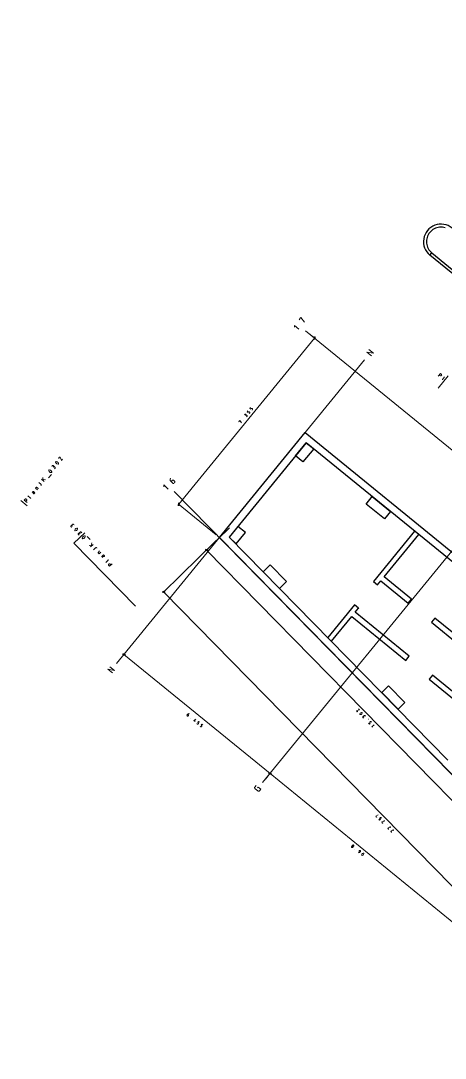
# Model space of a CAD drawing. Header units: metres. Extents: x 2680829 to 2680940, y 1252358 to 1252483.
# Drawn here: x 2680829.38 to 2680843.9, y 1252390.29 to 1252425.84 of the extents above; entities that cross this region are included whole.
import ezdxf

# ---------------------------------------------------------------- set-up
doc = ezdxf.new("R2010")
doc.units = ezdxf.units.M
doc.layers.add('bemassung', color=7, linetype='Continuous', lineweight=13)
doc.layers.add('etappierung', color=7, linetype='Continuous')
doc.layers.add('geometrie', color=7, linetype='Continuous')

msp = doc.modelspace()

# ---------------------------------------------------------------- linework, layer by layer
at = {"layer": 'bemassung'}
for p, q in [((2680838.906, 1252415.601), (2680838.962, 1252415.67)), ((2680838.923, 1252415.587), (2680838.906, 1252415.601)), ((2680838.962, 1252415.67), (2680839.09, 1252415.508)), ((2680838.749, 1252415.338), (2680838.743, 1252415.401)), ((2680838.743, 1252415.401), (2680838.899, 1252415.274)), ((2680841.376, 1252414.358), (2680841.22, 1252414.485)), ((2680841.22, 1252414.485), (2680841.447, 1252414.444)), ((2680841.447, 1252414.444), (2680841.291, 1252414.571)), ((2680843.661, 1252413.657), (2680843.739, 1252413.753)), ((2680843.722, 1252413.678), (2680843.695, 1252413.699)), ((2680843.737, 1252413.666), (2680843.722, 1252413.678)), ((2680843.758, 1252413.668), (2680843.737, 1252413.666)), ((2680843.739, 1252413.753), (2680843.766, 1252413.731)), ((2680843.77, 1252413.682), (2680843.758, 1252413.668)), ((2680843.766, 1252413.731), (2680843.78, 1252413.719)), ((2680843.782, 1252413.697), (2680843.77, 1252413.682)), ((2680843.78, 1252413.719), (2680843.782, 1252413.697)), ((2680843.811, 1252413.547), (2680843.81, 1252413.543)), ((2680843.81, 1252413.543), (2680843.81, 1252413.54)), ((2680843.81, 1252413.54), (2680843.811, 1252413.536)), ((2680843.813, 1252413.55), (2680843.811, 1252413.547)), ((2680843.811, 1252413.536), (2680843.812, 1252413.533)), ((2680843.812, 1252413.533), (2680843.815, 1252413.53)), ((2680843.883, 1252413.635), (2680843.813, 1252413.55)), ((2680837.03, 1252412.329), (2680837.044, 1252412.346)), ((2680837.044, 1252412.346), (2680837.052, 1252412.356)), ((2680837.052, 1252412.356), (2680837.065, 1252412.357)), ((2680837.065, 1252412.357), (2680837.075, 1252412.349)), ((2680837.071, 1252412.31), (2680837.078, 1252412.319)), ((2680837.075, 1252412.349), (2680837.084, 1252412.342)), ((2680837.085, 1252412.328), (2680837.078, 1252412.319)), ((2680837.078, 1252412.319), (2680837.081, 1252412.323)), ((2680837.081, 1252412.323), (2680837.087, 1252412.326)), ((2680837.084, 1252412.342), (2680837.085, 1252412.328)), ((2680837.087, 1252412.326), (2680837.092, 1252412.327)), ((2680837.092, 1252412.327), (2680837.098, 1252412.327)), ((2680837.098, 1252412.327), (2680837.104, 1252412.325)), ((2680837.104, 1252412.325), (2680837.108, 1252412.322)), ((2680837.12, 1252412.284), (2680837.106, 1252412.267)), ((2680837.108, 1252412.322), (2680837.117, 1252412.315)), ((2680837.117, 1252412.315), (2680837.121, 1252412.311)), ((2680837.124, 1252412.289), (2680837.12, 1252412.284)), ((2680837.121, 1252412.311), (2680837.124, 1252412.306)), ((2680837.151, 1252412.477), (2680837.123, 1252412.443)), ((2680837.123, 1252412.443), (2680837.157, 1252412.416)), ((2680837.124, 1252412.306), (2680837.125, 1252412.3)), ((2680837.125, 1252412.295), (2680837.124, 1252412.289)), ((2680837.125, 1252412.3), (2680837.125, 1252412.295)), ((2680837.157, 1252412.416), (2680837.171, 1252412.433)), ((2680837.171, 1252412.433), (2680837.174, 1252412.437)), ((2680837.174, 1252412.437), (2680837.18, 1252412.44)), ((2680837.18, 1252412.44), (2680837.185, 1252412.441)), ((2680837.185, 1252412.441), (2680837.191, 1252412.441)), ((2680837.191, 1252412.441), (2680837.197, 1252412.44)), ((2680837.197, 1252412.44), (2680837.201, 1252412.436)), ((2680837.213, 1252412.398), (2680837.199, 1252412.381)), ((2680837.201, 1252412.436), (2680837.21, 1252412.429)), ((2680837.21, 1252412.429), (2680837.214, 1252412.425)), ((2680837.217, 1252412.403), (2680837.213, 1252412.398)), ((2680837.214, 1252412.425), (2680837.217, 1252412.42)), ((2680837.244, 1252412.591), (2680837.216, 1252412.557)), ((2680837.216, 1252412.557), (2680837.25, 1252412.53)), ((2680837.217, 1252412.42), (2680837.218, 1252412.414)), ((2680837.218, 1252412.409), (2680837.217, 1252412.403)), ((2680837.218, 1252412.414), (2680837.218, 1252412.409)), ((2680837.25, 1252412.53), (2680837.264, 1252412.547)), ((2680837.264, 1252412.547), (2680837.267, 1252412.551)), ((2680837.267, 1252412.551), (2680837.273, 1252412.554)), ((2680837.273, 1252412.554), (2680837.278, 1252412.555)), ((2680837.278, 1252412.555), (2680837.284, 1252412.555)), ((2680837.284, 1252412.555), (2680837.29, 1252412.554)), ((2680837.29, 1252412.554), (2680837.294, 1252412.55)), ((2680837.306, 1252412.512), (2680837.292, 1252412.495)), ((2680837.294, 1252412.55), (2680837.303, 1252412.543)), ((2680837.303, 1252412.543), (2680837.307, 1252412.539)), ((2680837.31, 1252412.517), (2680837.306, 1252412.512)), ((2680837.307, 1252412.539), (2680837.31, 1252412.534)), ((2680837.31, 1252412.534), (2680837.311, 1252412.528)), ((2680837.311, 1252412.523), (2680837.31, 1252412.517)), ((2680837.311, 1252412.528), (2680837.311, 1252412.523)), ((2680836.844, 1252412.101), (2680836.872, 1252412.135)), ((2680836.853, 1252412.094), (2680836.844, 1252412.101)), ((2680836.872, 1252412.135), (2680836.934, 1252412.056)), ((2680837.013, 1252412.153), (2680837.009, 1252412.157)), ((2680830.679, 1252410.861), (2680830.687, 1252410.876)), ((2680830.685, 1252410.846), (2680830.679, 1252410.861)), ((2680830.688, 1252410.839), (2680830.685, 1252410.846)), ((2680830.687, 1252410.876), (2680830.701, 1252410.882)), ((2680830.701, 1252410.882), (2680830.715, 1252410.887)), ((2680830.715, 1252410.887), (2680830.731, 1252410.88)), ((2680830.731, 1252410.88), (2680830.736, 1252410.866)), ((2680830.736, 1252410.866), (2680830.768, 1252410.774)), ((2680830.437, 1252410.564), (2680830.454, 1252410.585)), ((2680830.454, 1252410.585), (2680830.464, 1252410.597)), ((2680830.464, 1252410.597), (2680830.481, 1252410.599)), ((2680830.481, 1252410.599), (2680830.493, 1252410.589)), ((2680830.488, 1252410.54), (2680830.497, 1252410.551)), ((2680830.493, 1252410.589), (2680830.505, 1252410.58)), ((2680830.507, 1252410.562), (2680830.497, 1252410.551)), ((2680830.497, 1252410.551), (2680830.502, 1252410.556)), ((2680830.502, 1252410.556), (2680830.508, 1252410.56)), ((2680830.505, 1252410.58), (2680830.507, 1252410.562)), ((2680830.508, 1252410.56), (2680830.516, 1252410.561)), ((2680830.516, 1252410.561), (2680830.523, 1252410.561)), ((2680830.523, 1252410.561), (2680830.53, 1252410.559)), ((2680830.53, 1252410.559), (2680830.536, 1252410.555)), ((2680830.55, 1252410.507), (2680830.533, 1252410.486)), ((2680830.536, 1252410.555), (2680830.546, 1252410.546)), ((2680830.546, 1252410.546), (2680830.552, 1252410.541)), ((2680830.555, 1252410.513), (2680830.55, 1252410.507)), ((2680830.552, 1252410.541), (2680830.556, 1252410.535)), ((2680830.557, 1252410.52), (2680830.555, 1252410.513)), ((2680830.556, 1252410.535), (2680830.556, 1252410.527)), ((2680830.556, 1252410.527), (2680830.557, 1252410.52)), ((2680830.568, 1252410.725), (2680830.567, 1252410.72)), ((2680830.567, 1252410.72), (2680830.568, 1252410.714)), ((2680830.572, 1252410.729), (2680830.568, 1252410.725)), ((2680830.568, 1252410.714), (2680830.584, 1252410.678)), ((2680830.575, 1252410.734), (2680830.572, 1252410.729)), ((2680830.58, 1252410.736), (2680830.575, 1252410.734)), ((2680830.586, 1252410.736), (2680830.58, 1252410.736)), ((2680830.584, 1252410.678), (2680830.616, 1252410.652)), ((2680830.624, 1252410.728), (2680830.586, 1252410.736)), ((2680830.616, 1252410.652), (2680830.654, 1252410.645)), ((2680830.656, 1252410.702), (2680830.624, 1252410.728)), ((2680830.654, 1252410.645), (2680830.659, 1252410.645)), ((2680830.671, 1252410.666), (2680830.656, 1252410.702)), ((2680830.659, 1252410.645), (2680830.664, 1252410.647)), ((2680830.664, 1252410.647), (2680830.668, 1252410.651)), ((2680830.668, 1252410.651), (2680830.671, 1252410.655)), ((2680830.672, 1252410.661), (2680830.671, 1252410.666)), ((2680830.671, 1252410.655), (2680830.672, 1252410.661)), ((2680830.768, 1252410.774), (2680830.803, 1252410.817)), ((2680830.181, 1252410.054), (2680830.085, 1252410.132)), ((2680830.128, 1252410.185), (2680830.143, 1252410.084)), ((2680830.224, 1252410.107), (2680830.137, 1252410.122)), ((2680830.33, 1252410.172), (2680830.426, 1252410.289)), ((2680830.333, 1252410.437), (2680830.332, 1252410.432)), ((2680830.332, 1252410.432), (2680830.334, 1252410.426)), ((2680830.337, 1252410.441), (2680830.333, 1252410.437)), ((2680830.334, 1252410.426), (2680830.349, 1252410.39)), ((2680830.34, 1252410.446), (2680830.337, 1252410.441)), ((2680830.345, 1252410.448), (2680830.34, 1252410.446)), ((2680830.351, 1252410.448), (2680830.345, 1252410.448)), ((2680830.349, 1252410.39), (2680830.381, 1252410.364)), ((2680830.389, 1252410.44), (2680830.351, 1252410.448)), ((2680830.381, 1252410.364), (2680830.419, 1252410.357)), ((2680830.421, 1252410.414), (2680830.389, 1252410.44)), ((2680830.419, 1252410.357), (2680830.424, 1252410.357)), ((2680830.436, 1252410.378), (2680830.421, 1252410.414)), ((2680830.424, 1252410.357), (2680830.429, 1252410.359)), ((2680830.429, 1252410.359), (2680830.433, 1252410.363)), ((2680830.433, 1252410.363), (2680830.436, 1252410.367)), ((2680830.438, 1252410.373), (2680830.436, 1252410.378)), ((2680830.436, 1252410.367), (2680830.438, 1252410.373)), ((2680834.487, 1252410.127), (2680834.507, 1252410.163)), ((2680834.493, 1252410.081), (2680834.487, 1252410.127)), ((2680829.882, 1252409.818), (2680829.903, 1252409.844)), ((2680829.946, 1252409.766), (2680829.882, 1252409.818)), ((2680829.903, 1252409.844), (2680829.907, 1252409.849)), ((2680829.907, 1252409.849), (2680829.912, 1252409.851)), ((2680829.912, 1252409.851), (2680829.917, 1252409.852)), ((2680829.917, 1252409.852), (2680829.923, 1252409.852)), ((2680829.923, 1252409.852), (2680829.928, 1252409.851)), ((2680829.928, 1252409.851), (2680829.932, 1252409.847)), ((2680829.932, 1252409.847), (2680829.98, 1252409.808)), ((2680830.068, 1252409.959), (2680829.993, 1252410.02)), ((2680830.063, 1252409.91), (2680830.072, 1252409.92)), ((2680830.074, 1252409.954), (2680830.068, 1252409.959)), ((2680830.072, 1252409.92), (2680830.076, 1252409.926)), ((2680830.077, 1252409.948), (2680830.074, 1252409.954)), ((2680830.076, 1252409.926), (2680830.079, 1252409.933)), ((2680830.078, 1252409.94), (2680830.077, 1252409.948)), ((2680830.079, 1252409.933), (2680830.078, 1252409.94)), ((2680834.275, 1252409.872), (2680834.276, 1252409.936)), ((2680834.276, 1252409.936), (2680834.417, 1252409.792)), ((2680834.522, 1252410.052), (2680834.493, 1252410.081)), ((2680834.522, 1252410.052), (2680834.554, 1252410.083)), ((2680834.569, 1252410.004), (2680834.522, 1252410.052)), ((2680834.554, 1252410.083), (2680834.563, 1252410.091)), ((2680834.563, 1252410.091), (2680834.574, 1252410.096)), ((2680834.586, 1252409.986), (2680834.569, 1252410.004)), ((2680834.574, 1252410.096), (2680834.586, 1252410.096)), ((2680834.586, 1252410.096), (2680834.598, 1252410.096)), ((2680834.615, 1252409.986), (2680834.586, 1252409.986)), ((2680834.598, 1252410.096), (2680834.609, 1252410.091)), ((2680834.609, 1252410.091), (2680834.617, 1252410.082)), ((2680834.632, 1252410.003), (2680834.615, 1252409.986)), ((2680834.617, 1252410.082), (2680834.633, 1252410.066)), ((2680834.65, 1252410.02), (2680834.632, 1252410.003)), ((2680834.633, 1252410.066), (2680834.65, 1252410.049)), ((2680834.65, 1252410.049), (2680834.65, 1252410.02)), ((2680829.497, 1252409.412), (2680829.519, 1252409.438)), ((2680829.593, 1252409.333), (2680829.497, 1252409.412)), ((2680829.519, 1252409.438), (2680829.531, 1252409.453)), ((2680829.531, 1252409.453), (2680829.553, 1252409.455)), ((2680829.553, 1252409.455), (2680829.567, 1252409.443)), ((2680829.567, 1252409.443), (2680829.582, 1252409.431)), ((2680829.584, 1252409.41), (2680829.572, 1252409.395)), ((2680829.582, 1252409.431), (2680829.584, 1252409.41)), ((2680829.615, 1252409.556), (2680829.7, 1252409.486)), ((2680829.7, 1252409.486), (2680829.703, 1252409.484)), ((2680829.703, 1252409.484), (2680829.706, 1252409.483)), ((2680829.706, 1252409.483), (2680829.71, 1252409.483)), ((2680829.71, 1252409.483), (2680829.714, 1252409.484)), ((2680829.714, 1252409.484), (2680829.717, 1252409.485)), ((2680829.717, 1252409.485), (2680829.719, 1252409.488)), ((2680829.769, 1252409.679), (2680829.786, 1252409.7)), ((2680829.786, 1252409.7), (2680829.789, 1252409.705)), ((2680829.789, 1252409.705), (2680829.794, 1252409.707)), ((2680829.794, 1252409.707), (2680829.8, 1252409.708)), ((2680829.8, 1252409.708), (2680829.805, 1252409.708)), ((2680829.802, 1252409.655), (2680829.809, 1252409.664)), ((2680829.803, 1252409.642), (2680829.802, 1252409.655)), ((2680829.812, 1252409.635), (2680829.803, 1252409.642)), ((2680829.805, 1252409.708), (2680829.811, 1252409.707)), ((2680829.809, 1252409.664), (2680829.831, 1252409.69)), ((2680829.811, 1252409.707), (2680829.815, 1252409.703)), ((2680829.821, 1252409.627), (2680829.812, 1252409.635)), ((2680829.815, 1252409.703), (2680829.863, 1252409.664)), ((2680829.834, 1252409.629), (2680829.821, 1252409.627)), ((2680829.841, 1252409.638), (2680829.834, 1252409.629)), ((2680829.863, 1252409.664), (2680829.841, 1252409.638)), ((2680829.572, 1252409.395), (2680829.551, 1252409.368)), ((2680831.087, 1252408.523), (2680831.098, 1252408.533)), ((2680831.087, 1252408.505), (2680831.087, 1252408.523)), ((2680831.097, 1252408.494), (2680831.087, 1252408.505)), ((2680831.116, 1252408.475), (2680831.097, 1252408.494)), ((2680831.098, 1252408.533), (2680831.108, 1252408.544)), ((2680831.108, 1252408.544), (2680831.126, 1252408.544)), ((2680831.126, 1252408.544), (2680831.137, 1252408.533)), ((2680831.129, 1252408.56), (2680831.132, 1252408.567)), ((2680831.129, 1252408.552), (2680831.129, 1252408.56)), ((2680831.129, 1252408.545), (2680831.129, 1252408.552)), ((2680831.131, 1252408.538), (2680831.129, 1252408.545)), ((2680831.137, 1252408.533), (2680831.131, 1252408.538)), ((2680831.132, 1252408.567), (2680831.137, 1252408.572)), ((2680831.137, 1252408.572), (2680831.147, 1252408.582)), ((2680831.146, 1252408.523), (2680831.137, 1252408.533)), ((2680831.147, 1252408.582), (2680831.152, 1252408.587)), ((2680831.152, 1252408.587), (2680831.159, 1252408.589)), ((2680831.159, 1252408.589), (2680831.166, 1252408.589)), ((2680831.166, 1252408.589), (2680831.174, 1252408.589)), ((2680831.174, 1252408.589), (2680831.181, 1252408.586)), ((2680831.181, 1252408.586), (2680831.186, 1252408.581)), ((2680831.186, 1252408.581), (2680831.205, 1252408.561)), ((2680831.223, 1252408.376), (2680831.222, 1252408.371)), ((2680831.222, 1252408.371), (2680831.223, 1252408.365)), ((2680831.234, 1252408.413), (2680831.223, 1252408.376)), ((2680831.223, 1252408.365), (2680831.227, 1252408.362)), ((2680831.227, 1252408.362), (2680831.231, 1252408.358)), ((2680831.231, 1252408.358), (2680831.236, 1252408.356)), ((2680831.264, 1252408.442), (2680831.234, 1252408.413)), ((2680831.236, 1252408.356), (2680831.242, 1252408.357)), ((2680831.242, 1252408.357), (2680831.279, 1252408.368)), ((2680831.301, 1252408.453), (2680831.264, 1252408.442)), ((2680831.279, 1252408.368), (2680831.309, 1252408.396)), ((2680831.307, 1252408.454), (2680831.301, 1252408.453)), ((2680831.312, 1252408.452), (2680831.307, 1252408.454)), ((2680831.309, 1252408.396), (2680831.32, 1252408.434)), ((2680831.316, 1252408.448), (2680831.312, 1252408.452)), ((2680831.32, 1252408.444), (2680831.316, 1252408.448)), ((2680831.321, 1252408.439), (2680831.32, 1252408.444)), ((2680831.32, 1252408.434), (2680831.321, 1252408.439)), ((2680831.347, 1252408.257), (2680831.358, 1252408.268)), ((2680831.347, 1252408.24), (2680831.347, 1252408.257)), ((2680831.357, 1252408.229), (2680831.347, 1252408.24)), ((2680831.377, 1252408.209), (2680831.357, 1252408.229)), ((2680831.358, 1252408.268), (2680831.369, 1252408.278)), ((2680831.369, 1252408.278), (2680831.386, 1252408.278)), ((2680831.386, 1252408.278), (2680831.397, 1252408.267)), ((2680831.389, 1252408.294), (2680831.392, 1252408.301)), ((2680831.389, 1252408.287), (2680831.389, 1252408.294)), ((2680831.389, 1252408.28), (2680831.389, 1252408.287)), ((2680831.392, 1252408.273), (2680831.389, 1252408.28)), ((2680831.392, 1252408.301), (2680831.397, 1252408.306)), ((2680831.397, 1252408.267), (2680831.392, 1252408.273)), ((2680831.397, 1252408.306), (2680831.407, 1252408.316)), ((2680831.406, 1252408.258), (2680831.397, 1252408.267)), ((2680831.407, 1252408.316), (2680831.412, 1252408.321)), ((2680831.412, 1252408.321), (2680831.419, 1252408.324)), ((2680831.419, 1252408.324), (2680831.426, 1252408.324)), ((2680831.426, 1252408.324), (2680831.434, 1252408.324)), ((2680831.434, 1252408.324), (2680831.441, 1252408.321)), ((2680831.441, 1252408.321), (2680831.446, 1252408.316)), ((2680831.446, 1252408.316), (2680831.465, 1252408.296)), ((2680831.483, 1252408.111), (2680831.482, 1252408.105)), ((2680831.482, 1252408.105), (2680831.484, 1252408.1)), ((2680831.494, 1252408.148), (2680831.483, 1252408.111)), ((2680831.484, 1252408.1), (2680831.487, 1252408.096)), ((2680831.487, 1252408.096), (2680831.491, 1252408.092)), ((2680831.491, 1252408.092), (2680831.497, 1252408.09)), ((2680831.524, 1252408.177), (2680831.494, 1252408.148)), ((2680831.497, 1252408.09), (2680831.502, 1252408.091)), ((2680831.502, 1252408.091), (2680831.539, 1252408.102)), ((2680831.561, 1252408.188), (2680831.524, 1252408.177)), ((2680831.539, 1252408.102), (2680831.569, 1252408.131)), ((2680831.567, 1252408.188), (2680831.561, 1252408.188)), ((2680831.572, 1252408.187), (2680831.567, 1252408.188)), ((2680831.569, 1252408.131), (2680831.581, 1252408.168)), ((2680831.576, 1252408.183), (2680831.572, 1252408.187)), ((2680831.58, 1252408.179), (2680831.576, 1252408.183)), ((2680831.581, 1252408.173), (2680831.58, 1252408.179)), ((2680831.581, 1252408.168), (2680831.581, 1252408.173)), ((2680831.755, 1252408.059), (2680831.649, 1252408.167)), ((2680831.719, 1252407.86), (2680831.821, 1252407.864)), ((2680831.855, 1252407.897), (2680831.767, 1252407.811)), ((2680831.807, 1252407.947), (2680831.782, 1252407.862)), ((2680831.937, 1252407.775), (2680831.868, 1252407.708)), ((2680831.942, 1252407.78), (2680831.937, 1252407.775)), ((2680831.949, 1252407.783), (2680831.942, 1252407.78)), ((2680831.956, 1252407.783), (2680831.949, 1252407.783)), ((2680831.964, 1252407.783), (2680831.956, 1252407.783)), ((2680831.971, 1252407.78), (2680831.964, 1252407.783)), ((2680831.976, 1252407.775), (2680831.971, 1252407.78)), ((2680831.985, 1252407.765), (2680831.976, 1252407.775)), ((2680832.026, 1252407.619), (2680832.029, 1252407.624)), ((2680832.029, 1252407.624), (2680832.033, 1252407.628)), ((2680832.033, 1252407.628), (2680832.077, 1252407.671)), ((2680832.115, 1252407.632), (2680832.056, 1252407.574)), ((2680832.026, 1252407.613), (2680832.026, 1252407.619)), ((2680832.026, 1252407.608), (2680832.026, 1252407.613)), ((2680832.028, 1252407.603), (2680832.026, 1252407.608)), ((2680832.032, 1252407.599), (2680832.028, 1252407.603)), ((2680832.056, 1252407.574), (2680832.032, 1252407.599)), ((2680832.156, 1252407.486), (2680832.159, 1252407.491)), ((2680832.156, 1252407.481), (2680832.156, 1252407.486)), ((2680832.156, 1252407.475), (2680832.156, 1252407.481)), ((2680832.158, 1252407.47), (2680832.156, 1252407.475)), ((2680832.162, 1252407.466), (2680832.158, 1252407.47)), ((2680832.159, 1252407.491), (2680832.163, 1252407.495)), ((2680832.182, 1252407.446), (2680832.162, 1252407.466)), ((2680832.163, 1252407.495), (2680832.207, 1252407.538)), ((2680832.201, 1252407.485), (2680832.177, 1252407.51)), ((2680832.209, 1252407.477), (2680832.201, 1252407.485)), ((2680832.207, 1252407.538), (2680832.231, 1252407.514)), ((2680832.223, 1252407.477), (2680832.209, 1252407.477)), ((2680832.231, 1252407.485), (2680832.223, 1252407.477)), ((2680832.231, 1252407.514), (2680832.239, 1252407.506)), ((2680832.239, 1252407.493), (2680832.231, 1252407.485)), ((2680832.239, 1252407.506), (2680832.239, 1252407.493)), ((2680832.287, 1252407.28), (2680832.366, 1252407.357)), ((2680832.368, 1252407.374), (2680832.366, 1252407.376)), ((2680832.366, 1252407.357), (2680832.368, 1252407.359)), ((2680832.37, 1252407.37), (2680832.368, 1252407.374)), ((2680832.368, 1252407.359), (2680832.37, 1252407.363)), ((2680832.37, 1252407.366), (2680832.37, 1252407.37)), ((2680832.37, 1252407.363), (2680832.37, 1252407.366)), ((2680832.38, 1252407.207), (2680832.393, 1252407.22)), ((2680832.38, 1252407.185), (2680832.38, 1252407.207)), ((2680832.393, 1252407.171), (2680832.38, 1252407.185)), ((2680832.393, 1252407.22), (2680832.407, 1252407.233)), ((2680832.417, 1252407.147), (2680832.393, 1252407.171)), ((2680832.407, 1252407.233), (2680832.429, 1252407.233)), ((2680832.506, 1252407.234), (2680832.417, 1252407.147)), ((2680832.429, 1252407.233), (2680832.442, 1252407.22)), ((2680832.442, 1252407.22), (2680832.466, 1252407.195)), ((2680832.514, 1252403.489), (2680832.357, 1252403.617)), ((2680832.357, 1252403.617), (2680832.584, 1252403.576)), ((2680832.584, 1252403.576), (2680832.428, 1252403.703)), ((2680835.066, 1252402.04), (2680835.074, 1252402.05)), ((2680835.068, 1252402.027), (2680835.066, 1252402.04)), ((2680835.077, 1252402.019), (2680835.068, 1252402.027)), ((2680835.074, 1252402.05), (2680835.094, 1252402.075)), ((2680835.086, 1252402.011), (2680835.077, 1252402.019)), ((2680835.1, 1252402.013), (2680835.086, 1252402.011)), ((2680835.094, 1252402.075), (2680835.107, 1252402.091)), ((2680835.094, 1252402.075), (2680835.111, 1252402.061)), ((2680835.108, 1252402.022), (2680835.1, 1252402.013)), ((2680835.107, 1252402.091), (2680835.129, 1252402.096)), ((2680835.114, 1252402.031), (2680835.108, 1252402.022)), ((2680835.111, 1252402.061), (2680835.116, 1252402.058)), ((2680835.118, 1252402.035), (2680835.114, 1252402.031)), ((2680835.116, 1252402.058), (2680835.119, 1252402.052)), ((2680835.12, 1252402.041), (2680835.118, 1252402.035)), ((2680835.119, 1252402.052), (2680835.119, 1252402.047)), ((2680835.119, 1252402.047), (2680835.12, 1252402.041)), ((2680835.129, 1252402.096), (2680835.147, 1252402.088)), ((2680835.174, 1252401.94), (2680835.177, 1252401.944)), ((2680840.873, 1252402.192), (2680840.88, 1252402.204)), ((2680840.876, 1252402.18), (2680840.873, 1252402.192)), ((2680840.879, 1252402.169), (2680840.876, 1252402.18)), ((2680840.891, 1252402.162), (2680840.879, 1252402.169)), ((2680840.88, 1252402.204), (2680840.892, 1252402.207)), ((2680840.903, 1252402.165), (2680840.891, 1252402.162)), ((2680840.892, 1252402.207), (2680840.967, 1252402.224)), ((2680840.909, 1252402.166), (2680840.903, 1252402.165)), ((2680840.967, 1252402.224), (2680840.937, 1252402.255)), ((2680840.981, 1252402.077), (2680840.98, 1252402.073)), ((2680840.98, 1252402.073), (2680840.982, 1252402.069)), ((2680840.99, 1252402.107), (2680840.981, 1252402.077)), ((2680840.982, 1252402.069), (2680840.985, 1252402.066)), ((2680840.985, 1252402.066), (2680840.988, 1252402.062)), ((2680840.988, 1252402.062), (2680840.992, 1252402.061)), ((2680841.014, 1252402.129), (2680840.99, 1252402.107)), ((2680840.992, 1252402.061), (2680840.996, 1252402.062)), ((2680840.996, 1252402.062), (2680841.026, 1252402.07)), ((2680841.043, 1252402.138), (2680841.014, 1252402.129)), ((2680841.026, 1252402.07), (2680841.049, 1252402.093)), ((2680841.048, 1252402.139), (2680841.043, 1252402.138)), ((2680841.052, 1252402.137), (2680841.048, 1252402.139)), ((2680841.049, 1252402.093), (2680841.059, 1252402.123)), ((2680841.055, 1252402.134), (2680841.052, 1252402.137)), ((2680841.058, 1252402.131), (2680841.055, 1252402.134)), ((2680841.059, 1252402.127), (2680841.058, 1252402.131)), ((2680841.059, 1252402.123), (2680841.059, 1252402.127)), ((2680841.079, 1252401.969), (2680841.08, 1252401.983)), ((2680841.088, 1252401.96), (2680841.079, 1252401.969)), ((2680841.08, 1252401.983), (2680841.088, 1252401.991)), ((2680841.088, 1252401.991), (2680841.097, 1252402)), ((2680841.103, 1252401.945), (2680841.088, 1252401.96)), ((2680841.097, 1252402), (2680841.111, 1252401.999)), ((2680841.111, 1252401.999), (2680841.119, 1252401.991)), ((2680841.113, 1252402.012), (2680841.115, 1252402.018)), ((2680841.113, 1252402.006), (2680841.113, 1252402.012)), ((2680841.113, 1252402.001), (2680841.113, 1252402.006)), ((2680841.115, 1252401.995), (2680841.113, 1252402.001)), ((2680841.115, 1252402.018), (2680841.119, 1252402.022)), ((2680841.119, 1252401.991), (2680841.115, 1252401.995)), ((2680841.119, 1252402.022), (2680841.127, 1252402.029)), ((2680841.127, 1252401.983), (2680841.119, 1252401.991)), ((2680841.127, 1252402.029), (2680841.131, 1252402.033)), ((2680841.131, 1252402.033), (2680841.137, 1252402.036)), ((2680841.137, 1252402.036), (2680841.143, 1252402.036)), ((2680841.143, 1252402.036), (2680841.148, 1252402.036)), ((2680841.148, 1252402.036), (2680841.154, 1252402.033)), ((2680841.154, 1252402.033), (2680841.158, 1252402.029)), ((2680841.158, 1252402.029), (2680841.173, 1252402.013)), ((2680835.367, 1252401.909), (2680835.302, 1252401.864)), ((2680835.302, 1252401.864), (2680835.344, 1252401.829)), ((2680835.345, 1252401.857), (2680835.318, 1252401.823)), ((2680835.419, 1252401.74), (2680835.402, 1252401.754)), ((2680835.423, 1252401.736), (2680835.419, 1252401.74)), ((2680835.429, 1252401.735), (2680835.423, 1252401.736)), ((2680835.435, 1252401.735), (2680835.429, 1252401.735)), ((2680835.441, 1252401.736), (2680835.435, 1252401.735)), ((2680835.464, 1252401.83), (2680835.437, 1252401.796)), ((2680835.437, 1252401.796), (2680835.453, 1252401.782)), ((2680835.446, 1252401.739), (2680835.441, 1252401.736)), ((2680835.45, 1252401.743), (2680835.446, 1252401.739)), ((2680835.457, 1252401.752), (2680835.45, 1252401.743)), ((2680835.453, 1252401.782), (2680835.458, 1252401.779)), ((2680835.46, 1252401.756), (2680835.457, 1252401.752)), ((2680835.458, 1252401.779), (2680835.461, 1252401.773)), ((2680835.462, 1252401.762), (2680835.46, 1252401.756)), ((2680835.461, 1252401.773), (2680835.461, 1252401.768)), ((2680835.461, 1252401.768), (2680835.462, 1252401.762)), ((2680835.498, 1252401.802), (2680835.464, 1252401.83)), ((2680835.533, 1252401.647), (2680835.516, 1252401.661)), ((2680835.538, 1252401.643), (2680835.533, 1252401.647)), ((2680835.543, 1252401.642), (2680835.538, 1252401.643)), ((2680835.549, 1252401.642), (2680835.543, 1252401.642)), ((2680835.555, 1252401.643), (2680835.549, 1252401.642)), ((2680835.578, 1252401.737), (2680835.551, 1252401.703)), ((2680835.551, 1252401.703), (2680835.567, 1252401.689)), ((2680835.56, 1252401.646), (2680835.555, 1252401.643)), ((2680835.564, 1252401.65), (2680835.56, 1252401.646)), ((2680835.571, 1252401.659), (2680835.564, 1252401.65)), ((2680835.567, 1252401.689), (2680835.572, 1252401.686)), ((2680835.574, 1252401.663), (2680835.571, 1252401.659)), ((2680835.572, 1252401.686), (2680835.575, 1252401.68)), ((2680835.576, 1252401.669), (2680835.574, 1252401.663)), ((2680835.575, 1252401.68), (2680835.575, 1252401.675)), ((2680835.575, 1252401.675), (2680835.576, 1252401.669)), ((2680835.612, 1252401.709), (2680835.578, 1252401.737)), ((2680841.276, 1252401.908), (2680841.272, 1252401.905)), ((2680841.278, 1252401.766), (2680841.309, 1252401.735)), ((2680841.309, 1252401.735), (2680841.34, 1252401.765)), ((2680841.319, 1252401.802), (2680841.321, 1252401.807)), ((2680841.319, 1252401.796), (2680841.319, 1252401.802)), ((2680841.319, 1252401.79), (2680841.319, 1252401.796)), ((2680841.321, 1252401.785), (2680841.319, 1252401.79)), ((2680841.321, 1252401.807), (2680841.325, 1252401.811)), ((2680841.325, 1252401.781), (2680841.321, 1252401.785)), ((2680841.325, 1252401.811), (2680841.333, 1252401.819)), ((2680841.34, 1252401.765), (2680841.325, 1252401.781)), ((2680841.333, 1252401.819), (2680841.337, 1252401.823)), ((2680841.337, 1252401.823), (2680841.343, 1252401.825)), ((2680841.343, 1252401.825), (2680841.348, 1252401.825)), ((2680841.348, 1252401.825), (2680841.354, 1252401.825)), ((2680841.354, 1252401.825), (2680841.36, 1252401.823)), ((2680841.36, 1252401.823), (2680841.364, 1252401.819)), ((2680841.364, 1252401.819), (2680841.379, 1252401.803)), ((2680841.397, 1252401.645), (2680841.467, 1252401.714)), ((2680841.427, 1252401.645), (2680841.397, 1252401.645)), ((2680837.381, 1252399.56), (2680837.384, 1252399.572)), ((2680837.382, 1252399.548), (2680837.381, 1252399.56)), ((2680837.383, 1252399.536), (2680837.382, 1252399.548)), ((2680837.389, 1252399.525), (2680837.383, 1252399.536)), ((2680837.384, 1252399.572), (2680837.392, 1252399.581)), ((2680837.398, 1252399.518), (2680837.389, 1252399.525)), ((2680837.392, 1252399.581), (2680837.434, 1252399.633)), ((2680837.485, 1252399.447), (2680837.398, 1252399.518)), ((2680837.482, 1252399.55), (2680837.503, 1252399.576)), ((2680837.494, 1252399.44), (2680837.485, 1252399.447)), ((2680837.503, 1252399.576), (2680837.59, 1252399.506)), ((2680837.54, 1252399.444), (2680837.529, 1252399.439)), ((2680837.548, 1252399.454), (2680837.54, 1252399.444)), ((2680837.59, 1252399.506), (2680837.548, 1252399.454)), ((2680837.506, 1252399.436), (2680837.494, 1252399.44)), ((2680837.518, 1252399.437), (2680837.506, 1252399.436)), ((2680837.529, 1252399.439), (2680837.518, 1252399.437)), ((2680841.524, 1252398.579), (2680841.609, 1252398.633)), ((2680841.555, 1252398.548), (2680841.524, 1252398.579)), ((2680841.562, 1252398.556), (2680841.555, 1252398.548)), ((2680841.627, 1252398.474), (2680841.657, 1252398.443)), ((2680841.657, 1252398.443), (2680841.689, 1252398.474)), ((2680841.667, 1252398.511), (2680841.67, 1252398.516)), ((2680841.667, 1252398.505), (2680841.667, 1252398.511)), ((2680841.667, 1252398.499), (2680841.667, 1252398.505)), ((2680841.669, 1252398.493), (2680841.667, 1252398.499)), ((2680841.673, 1252398.489), (2680841.669, 1252398.493)), ((2680841.67, 1252398.516), (2680841.674, 1252398.52)), ((2680841.689, 1252398.474), (2680841.673, 1252398.489)), ((2680841.674, 1252398.52), (2680841.682, 1252398.528)), ((2680841.682, 1252398.528), (2680841.686, 1252398.532)), ((2680841.686, 1252398.532), (2680841.691, 1252398.534)), ((2680841.691, 1252398.534), (2680841.697, 1252398.534)), ((2680841.697, 1252398.534), (2680841.703, 1252398.534)), ((2680841.703, 1252398.534), (2680841.708, 1252398.532)), ((2680841.708, 1252398.532), (2680841.712, 1252398.527)), ((2680841.712, 1252398.527), (2680841.728, 1252398.512)), ((2680841.737, 1252398.375), (2680841.744, 1252398.387)), ((2680841.744, 1252398.387), (2680841.755, 1252398.39)), ((2680841.755, 1252398.39), (2680841.831, 1252398.407)), ((2680841.831, 1252398.407), (2680841.8, 1252398.438)), ((2680841.74, 1252398.363), (2680841.737, 1252398.375)), ((2680841.743, 1252398.352), (2680841.74, 1252398.363)), ((2680841.755, 1252398.345), (2680841.743, 1252398.352)), ((2680841.766, 1252398.348), (2680841.755, 1252398.345)), ((2680841.772, 1252398.349), (2680841.766, 1252398.348)), ((2680841.933, 1252398.302), (2680841.93, 1252398.298)), ((2680841.943, 1252398.165), (2680841.95, 1252398.177)), ((2680841.946, 1252398.153), (2680841.943, 1252398.165)), ((2680841.949, 1252398.142), (2680841.946, 1252398.153)), ((2680841.96, 1252398.135), (2680841.949, 1252398.142)), ((2680841.95, 1252398.177), (2680841.961, 1252398.18)), ((2680841.972, 1252398.138), (2680841.96, 1252398.135)), ((2680841.961, 1252398.18), (2680842.036, 1252398.196)), ((2680841.978, 1252398.139), (2680841.972, 1252398.138)), ((2680842.036, 1252398.196), (2680842.006, 1252398.228)), ((2680842.046, 1252398.06), (2680842.053, 1252398.072)), ((2680842.049, 1252398.048), (2680842.046, 1252398.06)), ((2680842.052, 1252398.036), (2680842.049, 1252398.048)), ((2680842.063, 1252398.029), (2680842.052, 1252398.036)), ((2680842.053, 1252398.072), (2680842.064, 1252398.075)), ((2680842.075, 1252398.032), (2680842.063, 1252398.029)), ((2680842.064, 1252398.075), (2680842.139, 1252398.091)), ((2680842.081, 1252398.034), (2680842.075, 1252398.032)), ((2680842.139, 1252398.091), (2680842.109, 1252398.122)), ((2680840.705, 1252397.544), (2680840.698, 1252397.535)), ((2680840.698, 1252397.535), (2680840.699, 1252397.521)), ((2680840.699, 1252397.521), (2680840.708, 1252397.514)), ((2680840.712, 1252397.553), (2680840.705, 1252397.544)), ((2680840.708, 1252397.514), (2680840.718, 1252397.506)), ((2680840.72, 1252397.562), (2680840.712, 1252397.553)), ((2680840.718, 1252397.506), (2680840.731, 1252397.508)), ((2680840.734, 1252397.564), (2680840.72, 1252397.562)), ((2680840.731, 1252397.508), (2680840.739, 1252397.517)), ((2680840.74, 1252397.587), (2680840.732, 1252397.577)), ((2680840.732, 1252397.577), (2680840.734, 1252397.564)), ((2680840.743, 1252397.556), (2680840.734, 1252397.564)), ((2680840.739, 1252397.517), (2680840.746, 1252397.525)), ((2680840.747, 1252397.596), (2680840.74, 1252397.587)), ((2680840.752, 1252397.548), (2680840.743, 1252397.556)), ((2680840.746, 1252397.525), (2680840.754, 1252397.535)), ((2680840.761, 1252397.597), (2680840.747, 1252397.596)), ((2680840.752, 1252397.548), (2680840.766, 1252397.55)), ((2680840.754, 1252397.535), (2680840.752, 1252397.548)), ((2680840.77, 1252397.59), (2680840.761, 1252397.597)), ((2680840.766, 1252397.55), (2680840.774, 1252397.559)), ((2680840.78, 1252397.582), (2680840.77, 1252397.59)), ((2680840.774, 1252397.559), (2680840.781, 1252397.568)), ((2680840.781, 1252397.568), (2680840.78, 1252397.582)), ((2680840.806, 1252397.435), (2680840.809, 1252397.439)), ((2680840.947, 1252397.327), (2680840.928, 1252397.335)), ((2680840.968, 1252397.332), (2680840.947, 1252397.327)), ((2680840.956, 1252397.382), (2680840.957, 1252397.388)), ((2680840.956, 1252397.376), (2680840.956, 1252397.382)), ((2680840.957, 1252397.37), (2680840.956, 1252397.376)), ((2680840.957, 1252397.388), (2680840.961, 1252397.392)), ((2680840.96, 1252397.365), (2680840.957, 1252397.37)), ((2680840.964, 1252397.362), (2680840.96, 1252397.365)), ((2680840.961, 1252397.392), (2680840.968, 1252397.401)), ((2680840.981, 1252397.348), (2680840.964, 1252397.362)), ((2680840.968, 1252397.401), (2680840.975, 1252397.41)), ((2680840.981, 1252397.348), (2680840.968, 1252397.332)), ((2680840.975, 1252397.41), (2680840.989, 1252397.411)), ((2680841.002, 1252397.373), (2680840.981, 1252397.348)), ((2680840.989, 1252397.411), (2680840.998, 1252397.404)), ((2680840.998, 1252397.404), (2680841.008, 1252397.396)), ((2680841.009, 1252397.382), (2680841.002, 1252397.373)), ((2680841.008, 1252397.396), (2680841.009, 1252397.382)), ((2680841.101, 1252397.313), (2680841.072, 1252397.302)), ((2680841.105, 1252397.314), (2680841.101, 1252397.313)), ((2680841.109, 1252397.313), (2680841.105, 1252397.314)), ((2680841.113, 1252397.311), (2680841.109, 1252397.313)), ((2680841.116, 1252397.308), (2680841.113, 1252397.311)), ((2680841.046, 1252397.246), (2680841.045, 1252397.242)), ((2680841.045, 1252397.242), (2680841.047, 1252397.237)), ((2680841.051, 1252397.276), (2680841.046, 1252397.246)), ((2680841.047, 1252397.237), (2680841.051, 1252397.235)), ((2680841.072, 1252397.302), (2680841.051, 1252397.276)), ((2680841.051, 1252397.235), (2680841.054, 1252397.232)), ((2680841.054, 1252397.232), (2680841.058, 1252397.231)), ((2680841.058, 1252397.231), (2680841.062, 1252397.232)), ((2680841.062, 1252397.232), (2680841.091, 1252397.244)), ((2680841.091, 1252397.244), (2680841.112, 1252397.269)), ((2680841.112, 1252397.269), (2680841.118, 1252397.3)), ((2680841.118, 1252397.304), (2680841.116, 1252397.308)), ((2680841.118, 1252397.3), (2680841.118, 1252397.304))]:
    msp.add_line(p, q, dxfattribs=at)
at = {"layer": 'etappierung', "color": 5, "lineweight": 9}
for p, q in [((2680837.655, 1252399.735), (2680898.106, 1252473.863)), ((2680839.119, 1252415.218), (2680860.367, 1252397.89)), ((2680832.655, 1252403.812), (2680841.139, 1252414.216)), ((2680853.652, 1252390.287), (2680834.628, 1252409.712))]:
    msp.add_line(p, q, dxfattribs=at)
at = {"layer": 'etappierung', "color": 5, "lineweight": 5}
for p, q in [((2680839.235, 1252415.123), (2680839.448, 1252414.949)), ((2680834.782, 1252409.268), (2680839.428, 1252414.965)), ((2680839.423, 1252415.015), (2680839.433, 1252414.916)), ((2680839.428, 1252414.965), (2680839.46, 1252415.004)), ((2680834.751, 1252409.229), (2680834.782, 1252409.268)), ((2680836.06, 1252408.226), (2680834.763, 1252409.284)), ((2680834.787, 1252409.218), (2680834.777, 1252409.318)), ((2680836.521, 1252408.468), (2680835.719, 1252407.682)), ((2680836.069, 1252408.026), (2680834.251, 1252406.245)), ((2680835.686, 1252407.7), (2680835.786, 1252407.699)), ((2680835.736, 1252407.7), (2680835.701, 1252407.735)), ((2680846.438, 1252396.773), (2680835.736, 1252407.7)), ((2680834.219, 1252406.263), (2680834.319, 1252406.262)), ((2680834.269, 1252406.263), (2680834.234, 1252406.298)), ((2680849.835, 1252390.369), (2680834.269, 1252406.263)), ((2680832.75, 1252403.928), (2680832.923, 1252404.142)), ((2680832.858, 1252404.117), (2680832.957, 1252404.127)), ((2680832.908, 1252404.122), (2680832.869, 1252404.154)), ((2680837.908, 1252400.044), (2680832.908, 1252404.122)), ((2680837.924, 1252400.064), (2680837.75, 1252399.851)), ((2680837.858, 1252400.039), (2680837.957, 1252400.05)), ((2680837.908, 1252400.044), (2680837.869, 1252400.076)), ((2680844.802, 1252394.422), (2680837.908, 1252400.044)), ((2680837.946, 1252400.013), (2680837.908, 1252400.044))]:
    msp.add_line(p, q, dxfattribs=at)
at = {"layer": 'etappierung', "color": 5, "lineweight": 0}
for p, q in [((2680844.007, 1252413.669), (2680843.66, 1252413.243)), ((2680829.377, 1252409.397), (2680829.593, 1252409.221)), ((2680831.194, 1252407.932), (2680831.565, 1252408.296)), ((2680833.304, 1252405.778), (2680831.194, 1252407.932))]:
    msp.add_line(p, q, dxfattribs=at)
at = {"layer": 'geometrie', "color": 7}
for p, q in [((2680843.381, 1252417.804), (2680843.444, 1252417.881)), ((2680848.494, 1252413.635), (2680843.381, 1252417.804)), ((2680843.444, 1252417.881), (2680848.557, 1252413.712)), ((2680836.177, 1252408.131), (2680839.111, 1252411.729)), ((2680839.111, 1252411.729), (2680846.028, 1252406.088)), ((2680839.147, 1252411.377), (2680836.511, 1252408.146)), ((2680838.78, 1252410.928), (2680839.147, 1252411.377)), ((2680839.147, 1252411.377), (2680839.402, 1252411.169)), ((2680845.677, 1252406.052), (2680839.147, 1252411.377)), ((2680839.036, 1252410.72), (2680838.78, 1252410.928)), ((2680839.402, 1252411.169), (2680839.036, 1252410.72)), ((2680841.2, 1252409.277), (2680841.409, 1252409.533)), ((2680841.409, 1252409.533), (2680842.028, 1252409.027)), ((2680841.82, 1252408.772), (2680841.2, 1252409.277)), ((2680842.028, 1252409.027), (2680841.82, 1252408.772)), ((2680836.809, 1252408.511), (2680836.511, 1252408.146)), ((2680837.065, 1252408.303), (2680836.809, 1252408.511)), ((2680842.857, 1252408.352), (2680841.444, 1252406.619)), ((2680851.743, 1252392.237), (2680836.177, 1252408.131)), ((2680836.511, 1252408.146), (2680836.744, 1252407.909)), ((2680836.511, 1252408.146), (2680843.996, 1252400.504)), ((2680836.744, 1252407.909), (2680837.065, 1252408.303)), ((2680841.811, 1252406.785), (2680842.996, 1252408.238)), ((2680837.675, 1252406.958), (2680837.91, 1252407.189)), ((2680838.234, 1252406.387), (2680837.675, 1252406.958)), ((2680837.91, 1252407.189), (2680838.47, 1252406.618)), ((2680838.47, 1252406.618), (2680838.234, 1252406.387)), ((2680841.444, 1252406.619), (2680841.584, 1252406.506)), ((2680841.584, 1252406.506), (2680841.698, 1252406.645)), ((2680841.698, 1252406.645), (2680842.639, 1252405.878)), ((2680842.752, 1252406.017), (2680841.811, 1252406.785)), ((2680841.584, 1252406.506), (2680841.597, 1252406.521)), ((2680842.623, 1252405.89), (2680842.639, 1252405.878)), ((2680842.639, 1252405.878), (2680842.752, 1252406.017)), ((2680840.794, 1252405.821), (2680839.883, 1252404.704)), ((2680840.933, 1252405.708), (2680840.794, 1252405.821)), ((2680840.82, 1252405.568), (2680840.933, 1252405.708)), ((2680842.667, 1252404.062), (2680840.82, 1252405.568)), ((2680840.933, 1252405.708), (2680840.921, 1252405.692)), ((2680840.009, 1252404.575), (2680840.706, 1252405.429)), ((2680840.706, 1252405.429), (2680842.553, 1252403.922)), ((2680843.55, 1252405.366), (2680843.437, 1252405.227)), ((2680843.437, 1252405.227), (2680844.378, 1252404.459)), ((2680843.437, 1252405.227), (2680843.452, 1252405.214)), ((2680844.492, 1252404.599), (2680843.55, 1252405.366)), ((2680842.667, 1252404.062), (2680842.652, 1252404.074)), ((2680842.553, 1252403.922), (2680842.667, 1252404.062)), ((2680843.465, 1252403.411), (2680843.351, 1252403.272)), ((2680846.587, 1252400.865), (2680843.465, 1252403.411)), ((2680843.465, 1252403.411), (2680843.48, 1252403.399)), ((2680841.731, 1252402.816), (2680841.967, 1252403.047)), ((2680841.967, 1252403.047), (2680842.526, 1252402.476)), ((2680843.351, 1252403.272), (2680845.094, 1252401.85)), ((2680842.291, 1252402.245), (2680841.731, 1252402.816)), ((2680842.526, 1252402.476), (2680842.291, 1252402.245))]:
    msp.add_line(p, q, dxfattribs=at)
for centre, radius, start, end in [((2680843.76, 1252418.269), 0.6, 50.8014, 230.8049), ((2680843.761, 1252418.268), 0.5, 118.3233, 140.8044), ((2680843.761, 1252418.266), 0.502, 95.8578, 118.2508), ((2680843.76, 1252418.266), 0.502, 73.3555, 95.7485), ((2680843.763, 1252418.268), 0.502, 163.3555, 185.7485), ((2680843.761, 1252418.268), 0.5, 140.8019, 163.283), ((2680843.762, 1252418.269), 0.502, 185.8578, 208.2508), ((2680843.76, 1252418.269), 0.5, 208.3234, 230.8044)]:
    msp.add_arc(centre, radius, start, end, dxfattribs=at)

doc.saveas('drawing.dxf')
